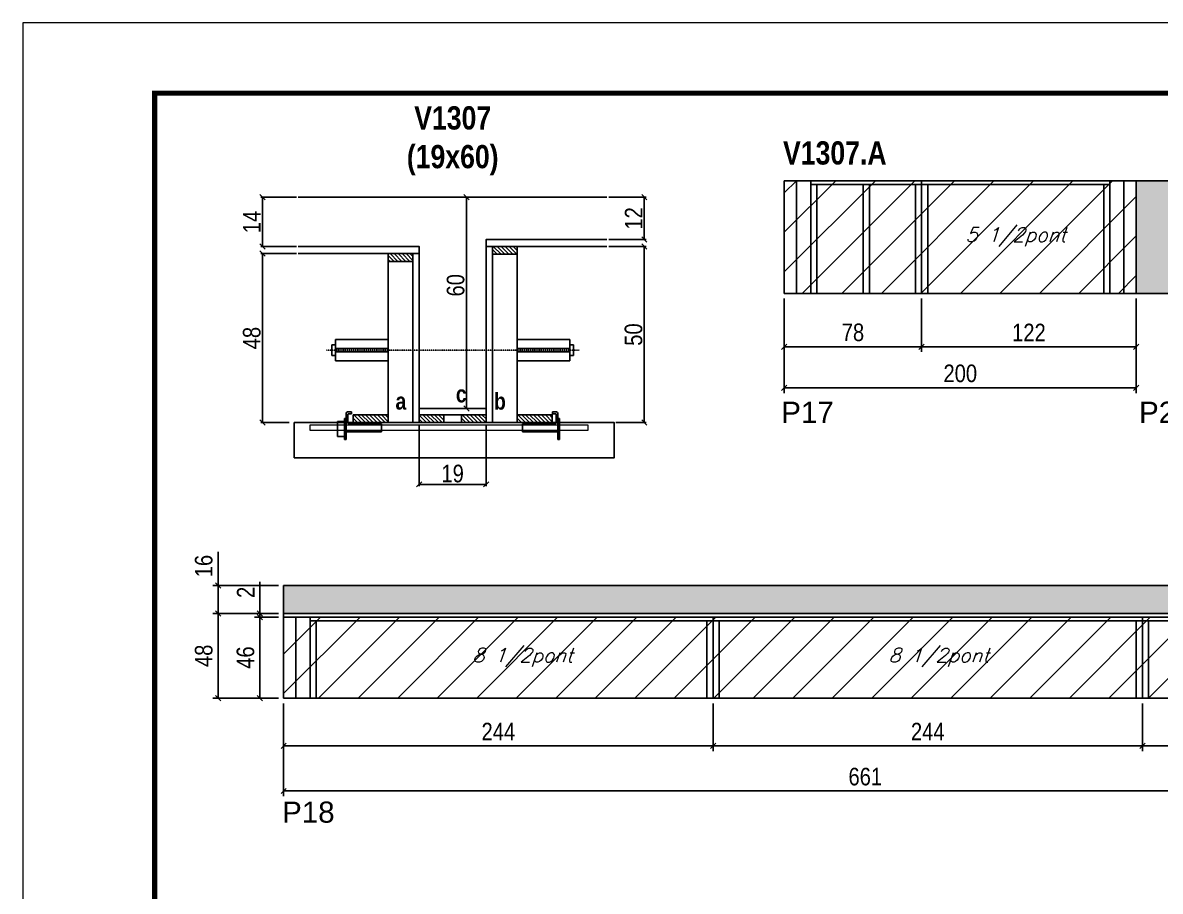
# Model space of a CAD drawing. Extents: x 3309 to 10384, y -2522 to 14608.
# Drawn here: x 4908 to 5554, y 10669 to 11162 of the extents above; entities that cross this region are included whole.
import ezdxf

# ---------------------------------------------------------------- set-up
doc = ezdxf.new("R2010")
doc.units = 0
doc.linetypes.add('DASHED', pattern=[0.75, 0.5, -0.25])
doc.linetypes.add('HIDDEN', pattern=[0.375, 0.25, -0.125])
for name, color, linetype in [('5', 5, 'Continuous'), ('barrote', 251, 'Continuous'), ('COTA', 241, 'Continuous'), ('detalhes', 4, 'Continuous'), ('NOMENCLATURA', 7, 'Continuous'), ('Painéis', 200, 'Continuous'), ('presilha', 1, 'Continuous'), ('SARR_2.2x10', 60, 'Continuous'), ('SARR_2.2x7', 40, 'Continuous'), ('SARR_3.5x7', 81, 'Continuous'), ('TENSOR', 3, 'Continuous'), ('texto', 7, 'Continuous')]:
    doc.layers.add(name, color=color, linetype=linetype)
for name, color, linetype, lineweight in [('CONCRETO', 251, 'Continuous', 25), ('Folhas', 255, 'Continuous', 9), ('Hachura', 251, 'Continuous', 9), ('SARRAFO DE PRESSAO', 251, 'DASHED', 9), ('SCO-___-LAJ', 2, 'Continuous', 0)]:
    doc.layers.add(name, color=color, linetype=linetype, lineweight=lineweight)
doc.styles.add('COTA TECNICA', font='techl___.ttf', dxfattribs={"height": 10})
doc.styles.add('COTA TECNICA 2X', font='techl___.ttf', dxfattribs={"height": 10})
doc.styles.add('Romans', font='romans.shx')
doc.styles.get("Standard").update_dxf_attribs({"font": 'arial.ttf'})
doc.styles.add('TECNICA', font='techb___.ttf', dxfattribs={"height": 10})
doc.dimstyles.new('PAINEL', dxfattribs={"dimtxt": 10, "dimasz": 3, "dimexe": 3, "dimexo": 3, "dimgap": 3, "dimtad": 1, "dimdec": 1, "dimzin": 12, "dimdsep": 46, "dimtxsty": 'COTA TECNICA', "dimblk1": 'OBLIQUE', "dimblk2": 'OBLIQUE', "dimsah": 1, "dimcen": 0.9, "dimclrd": 4, "dimclre": 4, "dimclrt": 240, "dimadec": 1, "dimazin": 3, "dimtfac": 1, "dimtdec": 1, "dimtmove": 0, "dimatfit": 3, "dimfxl": 1, "dimtolj": 1, "dimtzin": 12, "dimarcsym": 0})
doc.dimstyles.new('SECAO', dxfattribs={"dimscale": 0.333333, "dimtxt": 5, "dimasz": 9, "dimexe": 3, "dimexo": 3, "dimgap": 3, "dimtad": 1, "dimdec": 1, "dimlfac": 0.5, "dimzin": 12, "dimdsep": 46, "dimtxsty": 'COTA TECNICA 2X', "dimblk1": 'OBLIQUE', "dimblk2": 'OBLIQUE', "dimsah": 1, "dimcen": 0.9, "dimclrd": 4, "dimclre": 4, "dimclrt": 240, "dimadec": 1, "dimazin": 3, "dimtfac": 1, "dimtdec": 1, "dimtmove": 0, "dimatfit": 3, "dimfxl": 1, "dimtolj": 1, "dimtzin": 12, "dimarcsym": 0})
pattern_1 = [(135, (38368.6903, -112577.1764), (-1.122532015, -1.122532015), [])]

# ---------------------------------------------------------------- blocks, each defined once
blk = doc.blocks.new('9999999999')
at = {"layer": 'Folhas'}
blk.add_lwpolyline([(98138.98, 34190.21), (99623.98, 34190.21), (99623.98, 35240.21), (98138.98, 35240.21)], close=True, dxfattribs=at)
at = {"layer": 'Folhas', "color": 30, "const_width": 3}
blk.add_lwpolyline([(98213.98, 34230.21), (99583.98, 34230.21), (99583.98, 35200.21), (98213.98, 35200.21)], close=True, dxfattribs=at)
blk = doc.blocks.new('_Oblique')
at = {"color": 0, "linetype": 'ByBlock', "lineweight": -2}
blk.add_line((-0.5, -0.5), (0.5, 0.5), dxfattribs=at)
blk = doc.blocks.new('*D319')
at = {"layer": 'COTA', "color": 4, "lineweight": -2, "transparency": 16777216}
for p, q in [((5133.15, 10933.99), (5133.15, 10898.9)), ((5171.15, 10933.99), (5171.15, 10898.9)), ((5171.15, 10899.9), (5133.15, 10899.9))]:
    blk.add_line(p, q, dxfattribs=at)
at = {"layer": 'Defpoints', "color": 0, "transparency": 16777216}
for p in [(5133.15, 10934.99), (5171.15, 10934.99), (5133.15, 10899.9)]:
    blk.add_point(p, dxfattribs=at)
at = {"layer": 'COTA', "color": 4, "lineweight": -2, "transparency": 16777216, "xscale": 3, "yscale": 3, "zscale": 3, "rotation": 180}
blk.add_blockref('_Oblique', (5133.15, 10899.9), dxfattribs=at)
at = {"layer": 'COTA', "color": 4, "lineweight": -2, "transparency": 16777216, "xscale": 3, "yscale": 3, "zscale": 3}
blk.add_blockref('_Oblique', (5171.15, 10899.9), dxfattribs=at)
at = {"layer": 'COTA', "color": 240, "transparency": 16777216, "insert": (5152.15, 10905.99), "char_height": 10, "attachment_point": 5, "style": 'COTA TECNICA 2X'}
blk.add_mtext('\\A1;19', dxfattribs=at)
blk = doc.blocks.new('PRESILHA METÁLICA 1')
at = {"layer": 'presilha'}
for p, q in [((7.5, 10.64), (7.5, 19.86)), ((12, 21), (8.64, 21)), ((12, 19.5), (9.57, 19.5)), ((12, 21), (12, 19.5)), ((0, 13), (6, 13)), ((0, 13), (0, 0)), ((6, 15.5), (7.5, 15.5)), ((6, -2.5), (6, 15.5)), ((6, 13), (6, 0)), ((7.5, 15.5), (7.5, -2.5)), ((9, 11.57), (9, 18.93)), ((37.5, 11), (9.57, 11)), ((37.5, 11), (37.5, 4.1)), ((6, 0), (0, 0)), ((37.5, 4.1), (7.5, 4.1)), ((7.5, -2.5), (6, -2.5))]:
    blk.add_line(p, q, dxfattribs=at)
for centre, radius, start, end in [((8.64, 19.86), 1.14, 90, 180), ((9.57, 18.93), 0.57, 90, 180), ((9.57, 11.57), 0.57, 180, 270)]:
    blk.add_arc(centre, radius, start, end, dxfattribs=at)
blk = doc.blocks.new('PRESILHA METÁLICA 2')
at = {"layer": 'presilha'}
for p, q in [((-5.25, 23.5), (-5.25, 22)), ((-5.25, 23.5), (-1.89, 23.5)), ((-5.25, 22), (-2.82, 22)), ((-2.25, 14.07), (-2.25, 21.43)), ((-0.75, 14.64), (-0.75, 22.36)), ((-30.75, 13.5), (-30.75, 6.6)), ((-30.75, 13.5), (-2.82, 13.5)), ((0.75, 18), (-0.75, 18)), ((-0.75, 18), (-0.75, 0)), ((0.75, 0), (0.75, 18)), ((-30.75, 6.6), (-0.75, 6.6)), ((-0.75, 0), (0.75, 0))]:
    blk.add_line(p, q, dxfattribs=at)
for centre, radius, start, end in [((-2.82, 21.43), 0.57, 0, 90), ((-1.89, 22.36), 1.14, 0, 90), ((-2.82, 14.07), 0.57, 270, 0)]:
    blk.add_arc(centre, radius, start, end, dxfattribs=at)
blk = doc.blocks.new('*D320')
at = {"layer": 'COTA', "color": 4, "lineweight": -2, "transparency": 16777216}
for p, q in [((5063.45, 11030.99), (5043.1, 11030.99)), ((5044.1, 11030.99), (5044.1, 10934.99)), ((5059.34, 10934.99), (5043.1, 10934.99))]:
    blk.add_line(p, q, dxfattribs=at)
at = {"layer": 'Defpoints', "color": 0, "transparency": 16777216}
for p in [(5064.45, 11030.99), (5044.1, 10934.99), (5060.34, 10934.99)]:
    blk.add_point(p, dxfattribs=at)
at = {"layer": 'COTA', "color": 4, "lineweight": -2, "transparency": 16777216, "xscale": 3, "yscale": 3, "zscale": 3}
for p, rotation in [((5044.1, 11030.99), 90), ((5044.1, 10934.99), 270)]:
    blk.add_blockref('_Oblique', p, dxfattribs=dict(at, rotation=rotation))
at = {"layer": 'COTA', "color": 240, "transparency": 16777216, "insert": (5038.01, 10982.99), "char_height": 10, "attachment_point": 5, "rotation": 90, "style": 'COTA TECNICA 2X'}
blk.add_mtext('\\A1;48', dxfattribs=at)
blk = doc.blocks.new('*D321')
at = {"layer": 'COTA', "color": 4, "lineweight": -2, "transparency": 16777216}
for p, q in [((5240.85, 11034.99), (5262.07, 11034.99)), ((5261.07, 11034.99), (5261.07, 10934.99)), ((5244.96, 10934.99), (5262.07, 10934.99))]:
    blk.add_line(p, q, dxfattribs=at)
at = {"layer": 'Defpoints', "color": 0, "transparency": 16777216}
for p in [(5239.85, 11034.99), (5243.96, 10934.99), (5261.07, 10934.99)]:
    blk.add_point(p, dxfattribs=at)
at = {"layer": 'COTA', "color": 4, "lineweight": -2, "transparency": 16777216, "xscale": 3, "yscale": 3, "zscale": 3}
for p, rotation in [((5261.07, 11034.99), 90), ((5261.07, 10934.99), 270)]:
    blk.add_blockref('_Oblique', p, dxfattribs=dict(at, rotation=rotation))
at = {"layer": 'COTA', "color": 240, "transparency": 16777216, "insert": (5254.96, 10984.99), "char_height": 10, "attachment_point": 5, "rotation": 90, "style": 'COTA TECNICA 2X'}
blk.add_mtext('\\A1;50', dxfattribs=at)
blk = doc.blocks.new('*D322')
at = {"layer": 'COTA', "color": 4, "lineweight": -2, "transparency": 16777216}
for p, q in [((5170.15, 11062.99), (5158.98, 11062.99)), ((5159.98, 10942.99), (5159.98, 11062.99)), ((5170.15, 10942.99), (5158.98, 10942.99))]:
    blk.add_line(p, q, dxfattribs=at)
at = {"layer": 'Defpoints', "color": 0, "transparency": 16777216}
for p in [(5159.98, 11062.99), (5171.15, 11062.99), (5171.15, 10942.99)]:
    blk.add_point(p, dxfattribs=at)
at = {"layer": 'COTA', "color": 4, "lineweight": -2, "transparency": 16777216, "xscale": 3, "yscale": 3, "zscale": 3}
for p, rotation in [((5159.98, 11062.99), 90), ((5159.98, 10942.99), 270)]:
    blk.add_blockref('_Oblique', p, dxfattribs=dict(at, rotation=rotation))
at = {"layer": 'COTA', "color": 240, "transparency": 16777216, "insert": (5153.87, 11012.99), "char_height": 10, "attachment_point": 5, "rotation": 90, "style": 'COTA TECNICA 2X'}
blk.add_mtext('\\A1;60', dxfattribs=at)
blk = doc.blocks.new('*D323')
at = {"layer": 'COTA', "color": 4, "lineweight": -2, "transparency": 16777216}
for p, q in [((5240.85, 11062.99), (5262.07, 11062.99)), ((5261.07, 11038.99), (5261.07, 11062.99)), ((5240.85, 11038.99), (5262.07, 11038.99))]:
    blk.add_line(p, q, dxfattribs=at)
at = {"layer": 'Defpoints', "color": 0, "transparency": 16777216}
for p in [(5239.85, 11062.99), (5261.07, 11062.99), (5239.85, 11038.99)]:
    blk.add_point(p, dxfattribs=at)
at = {"layer": 'COTA', "color": 4, "lineweight": -2, "transparency": 16777216, "xscale": 3, "yscale": 3, "zscale": 3}
for p, rotation in [((5261.07, 11062.99), 90), ((5261.07, 11038.99), 270)]:
    blk.add_blockref('_Oblique', p, dxfattribs=dict(at, rotation=rotation))
at = {"layer": 'COTA', "color": 240, "transparency": 16777216, "insert": (5255.01, 11050.99), "char_height": 10, "attachment_point": 5, "rotation": 90, "style": 'COTA TECNICA 2X'}
blk.add_mtext('\\A1;12', dxfattribs=at)
blk = doc.blocks.new('*D333')
at = {"layer": 'COTA', "color": 4, "lineweight": -2, "transparency": 16777216}
for p, q in [((5063.45, 11062.99), (5043.1, 11062.99)), ((5044.1, 11034.99), (5044.1, 11062.99)), ((5063.45, 11034.99), (5043.1, 11034.99))]:
    blk.add_line(p, q, dxfattribs=at)
at = {"layer": 'Defpoints', "color": 0, "transparency": 16777216}
for p in [(5044.1, 11062.99), (5064.45, 11062.99), (5064.45, 11034.99)]:
    blk.add_point(p, dxfattribs=at)
at = {"layer": 'COTA', "color": 4, "lineweight": -2, "transparency": 16777216, "xscale": 3, "yscale": 3, "zscale": 3}
for p, rotation in [((5044.1, 11062.99), 90), ((5044.1, 11034.99), 270)]:
    blk.add_blockref('_Oblique', p, dxfattribs=dict(at, rotation=rotation))
at = {"layer": 'COTA', "color": 240, "transparency": 16777216, "insert": (5038.03, 11048.99), "char_height": 10, "attachment_point": 5, "rotation": 90, "style": 'COTA TECNICA 2X'}
blk.add_mtext('\\A1;14', dxfattribs=at)
blk = doc.blocks.new('*D349')
at = {"layer": 'COTA', "color": 4, "linetype": 'ByBlock', "lineweight": -2, "transparency": 16777216}
for p, q in [((5340.61, 11005.41), (5340.61, 10951.79)), ((5540.61, 11005.41), (5540.61, 10951.79)), ((5340.61, 10954.79), (5540.61, 10954.79))]:
    blk.add_line(p, q, dxfattribs=at)
at = {"layer": 'Defpoints', "color": 0, "linetype": 'ByBlock', "transparency": 16777216}
for p in [(5340.61, 11008.41), (5540.61, 11008.41), (5540.61, 10954.79)]:
    blk.add_point(p, dxfattribs=at)
at = {"layer": 'COTA', "color": 4, "linetype": 'ByBlock', "lineweight": -2, "transparency": 16777216, "xscale": 3, "yscale": 3, "zscale": 3, "rotation": 180}
blk.add_blockref('_Oblique', (5340.61, 10954.79), dxfattribs=at)
at = {"layer": 'COTA', "color": 4, "linetype": 'ByBlock', "lineweight": -2, "transparency": 16777216, "xscale": 3, "yscale": 3, "zscale": 3}
blk.add_blockref('_Oblique', (5540.61, 10954.79), dxfattribs=at)
at = {"layer": 'COTA', "color": 240, "linetype": 'ByBlock', "transparency": 16777216, "insert": (5440.61, 10962.89), "char_height": 10, "attachment_point": 5, "style": 'COTA TECNICA'}
blk.add_mtext('\\A1;200', dxfattribs=at)
blk = doc.blocks.new('*D350')
at = {"layer": 'COTA', "color": 4, "lineweight": -2, "transparency": 16777216}
for p, q in [((5418.61, 11005.41), (5418.61, 10975.1)), ((5540.61, 11005.41), (5540.61, 10975.1)), ((5540.61, 10978.1), (5418.61, 10978.1))]:
    blk.add_line(p, q, dxfattribs=at)
at = {"layer": 'Defpoints', "color": 0, "transparency": 16777216}
for p in [(5418.61, 11008.41), (5540.61, 11008.41), (5418.61, 10978.1)]:
    blk.add_point(p, dxfattribs=at)
at = {"layer": 'COTA', "color": 4, "lineweight": -2, "transparency": 16777216, "xscale": 3, "yscale": 3, "zscale": 3, "rotation": 180}
blk.add_blockref('_Oblique', (5418.61, 10978.1), dxfattribs=at)
at = {"layer": 'COTA', "color": 4, "lineweight": -2, "transparency": 16777216, "xscale": 3, "yscale": 3, "zscale": 3}
blk.add_blockref('_Oblique', (5540.61, 10978.1), dxfattribs=at)
at = {"layer": 'COTA', "color": 240, "transparency": 16777216, "insert": (5479.61, 10986.16), "char_height": 10, "attachment_point": 5, "style": 'COTA TECNICA'}
blk.add_mtext('\\A1;122', dxfattribs=at)
blk = doc.blocks.new('*D351')
at = {"layer": 'COTA', "color": 4, "lineweight": -2, "transparency": 16777216}
for p, q in [((5340.61, 11005.41), (5340.61, 10975.1)), ((5418.61, 11005.41), (5418.61, 10975.1)), ((5418.61, 10978.1), (5340.61, 10978.1))]:
    blk.add_line(p, q, dxfattribs=at)
at = {"layer": 'Defpoints', "color": 0, "transparency": 16777216}
for p in [(5340.61, 11008.41), (5418.61, 11008.41), (5340.61, 10978.1)]:
    blk.add_point(p, dxfattribs=at)
at = {"layer": 'COTA', "color": 4, "lineweight": -2, "transparency": 16777216, "xscale": 3, "yscale": 3, "zscale": 3, "rotation": 180}
blk.add_blockref('_Oblique', (5340.61, 10978.1), dxfattribs=at)
at = {"layer": 'COTA', "color": 4, "lineweight": -2, "transparency": 16777216, "xscale": 3, "yscale": 3, "zscale": 3}
blk.add_blockref('_Oblique', (5418.61, 10978.1), dxfattribs=at)
at = {"layer": 'COTA', "color": 240, "transparency": 16777216, "insert": (5379.61, 10986.2), "char_height": 10, "attachment_point": 5, "style": 'COTA TECNICA'}
blk.add_mtext('\\A1;78', dxfattribs=at)
blk = doc.blocks.new('*D330')
at = {"layer": 'COTA', "color": 4, "linetype": 'ByBlock', "lineweight": -2, "transparency": 16777216}
for p, q in [((5056.13, 10775.48), (5056.13, 10748.36)), ((5300.13, 10775.48), (5300.13, 10748.36)), ((5300.13, 10751.36), (5056.13, 10751.36))]:
    blk.add_line(p, q, dxfattribs=at)
at = {"layer": 'Defpoints', "color": 0, "linetype": 'ByBlock', "transparency": 16777216}
for p in [(5056.13, 10778.48), (5300.13, 10778.48), (5056.13, 10751.36)]:
    blk.add_point(p, dxfattribs=at)
at = {"layer": 'COTA', "color": 4, "linetype": 'ByBlock', "lineweight": -2, "transparency": 16777216, "xscale": 3, "yscale": 3, "zscale": 3, "rotation": 180}
blk.add_blockref('_Oblique', (5056.13, 10751.36), dxfattribs=at)
at = {"layer": 'COTA', "color": 4, "linetype": 'ByBlock', "lineweight": -2, "transparency": 16777216, "xscale": 3, "yscale": 3, "zscale": 3}
blk.add_blockref('_Oblique', (5300.13, 10751.36), dxfattribs=at)
at = {"layer": 'COTA', "color": 240, "linetype": 'ByBlock', "transparency": 16777216, "insert": (5178.13, 10759.44), "char_height": 10, "attachment_point": 5, "style": 'COTA TECNICA'}
blk.add_mtext('\\A1;244', dxfattribs=at)
blk = doc.blocks.new('*D331')
at = {"layer": 'COTA', "color": 4, "lineweight": -2, "transparency": 16777216}
for p, q in [((5300.13, 10775.48), (5300.13, 10748.36)), ((5544.13, 10775.48), (5544.13, 10748.36)), ((5300.13, 10751.36), (5544.13, 10751.36))]:
    blk.add_line(p, q, dxfattribs=at)
at = {"layer": 'Defpoints', "color": 0, "transparency": 16777216}
for p in [(5300.13, 10778.48, 0), (5544.13, 10778.48, 0), (5544.13, 10751.36)]:
    blk.add_point(p, dxfattribs=at)
at = {"layer": 'COTA', "color": 4, "lineweight": -2, "transparency": 16777216, "xscale": 3, "yscale": 3, "zscale": 3, "rotation": 180}
blk.add_blockref('_Oblique', (5300.13, 10751.36), dxfattribs=at)
at = {"layer": 'COTA', "color": 4, "lineweight": -2, "transparency": 16777216, "xscale": 3, "yscale": 3, "zscale": 3}
blk.add_blockref('_Oblique', (5544.13, 10751.36), dxfattribs=at)
at = {"layer": 'COTA', "color": 240, "transparency": 16777216, "insert": (5422.13, 10759.44), "char_height": 10, "attachment_point": 5, "style": 'COTA TECNICA'}
blk.add_mtext('\\A1;244', dxfattribs=at)
blk = doc.blocks.new('*D332')
at = {"layer": 'COTA', "color": 4, "lineweight": -2, "transparency": 16777216}
for p, q in [((5544.13, 10775.48), (5544.13, 10748.36)), ((5717.13, 10775.48), (5717.13, 10748.36)), ((5544.13, 10751.36), (5717.13, 10751.36))]:
    blk.add_line(p, q, dxfattribs=at)
at = {"layer": 'Defpoints', "color": 0, "transparency": 16777216}
for p in [(5544.13, 10778.48, 0), (5717.13, 10778.48, 0), (5717.13, 10751.36)]:
    blk.add_point(p, dxfattribs=at)
at = {"layer": 'COTA', "color": 4, "lineweight": -2, "transparency": 16777216, "xscale": 3, "yscale": 3, "zscale": 3, "rotation": 180}
blk.add_blockref('_Oblique', (5544.13, 10751.36), dxfattribs=at)
at = {"layer": 'COTA', "color": 4, "lineweight": -2, "transparency": 16777216, "xscale": 3, "yscale": 3, "zscale": 3}
blk.add_blockref('_Oblique', (5717.13, 10751.36), dxfattribs=at)
at = {"layer": 'COTA', "color": 240, "transparency": 16777216, "insert": (5630.63, 10759.58), "char_height": 10, "attachment_point": 5, "style": 'COTA TECNICA'}
blk.add_mtext('\\A1;173', dxfattribs=at)
blk = doc.blocks.new('*D356')
at = {"layer": 'COTA', "color": 4, "lineweight": -2, "transparency": 16777216}
for p, q in [((5056.13, 10775.48), (5056.13, 10722.7)), ((5717.13, 10775.48), (5717.13, 10722.7)), ((5717.13, 10725.7), (5056.13, 10725.7))]:
    blk.add_line(p, q, dxfattribs=at)
at = {"layer": 'Defpoints', "color": 0, "transparency": 16777216}
for p in [(5056.13, 10778.48, 0), (5717.13, 10778.48, 0), (5056.13, 10725.7)]:
    blk.add_point(p, dxfattribs=at)
at = {"layer": 'COTA', "color": 4, "lineweight": -2, "transparency": 16777216, "xscale": 3, "yscale": 3, "zscale": 3, "rotation": 180}
blk.add_blockref('_Oblique', (5056.13, 10725.7), dxfattribs=at)
at = {"layer": 'COTA', "color": 4, "lineweight": -2, "transparency": 16777216, "xscale": 3, "yscale": 3, "zscale": 3}
blk.add_blockref('_Oblique', (5717.13, 10725.7), dxfattribs=at)
at = {"layer": 'COTA', "color": 240, "transparency": 16777216, "insert": (5386.63, 10733.81), "char_height": 10, "attachment_point": 5, "style": 'COTA TECNICA'}
blk.add_mtext('\\A1;661', dxfattribs=at)
blk = doc.blocks.new('*D357')
at = {"layer": 'COTA', "color": 4, "lineweight": -2, "transparency": 16777216}
for p, q in [((5053.13, 10826.48), (5015.84, 10826.48)), ((5018.84, 10826.48), (5018.84, 10778.48)), ((5053.13, 10778.48), (5015.84, 10778.48))]:
    blk.add_line(p, q, dxfattribs=at)
at = {"layer": 'Defpoints', "color": 0, "transparency": 16777216}
for p in [(5056.13, 10826.48, 0), (5018.84, 10778.48), (5056.13, 10778.48, 0)]:
    blk.add_point(p, dxfattribs=at)
at = {"layer": 'COTA', "color": 4, "lineweight": -2, "transparency": 16777216, "xscale": 3, "yscale": 3, "zscale": 3}
for p, rotation in [((5018.84, 10826.48), 90), ((5018.84, 10778.48), 270)]:
    blk.add_blockref('_Oblique', p, dxfattribs=dict(at, rotation=rotation))
at = {"layer": 'COTA', "color": 240, "transparency": 16777216, "insert": (5010.75, 10802.48), "char_height": 10, "attachment_point": 5, "rotation": 90, "style": 'COTA TECNICA'}
blk.add_mtext('\\A1;48', dxfattribs=at)
blk = doc.blocks.new('*D358')
at = {"layer": 'COTA', "color": 4, "lineweight": -2, "transparency": 16777216}
for p, q in [((5018.84, 10842.48), (5018.84, 10861.5)), ((5053.13, 10842.48), (5015.84, 10842.48)), ((5018.84, 10826.48), (5018.84, 10842.48)), ((5053.13, 10826.48), (5015.84, 10826.48))]:
    blk.add_line(p, q, dxfattribs=at)
at = {"layer": 'Defpoints', "color": 0, "transparency": 16777216}
for p in [(5018.84, 10842.48), (5056.13, 10842.48, 0), (5056.13, 10826.48, 0)]:
    blk.add_point(p, dxfattribs=at)
at = {"layer": 'COTA', "color": 4, "lineweight": -2, "transparency": 16777216, "xscale": 3, "yscale": 3, "zscale": 3}
for p, rotation in [((5018.84, 10842.48), 90), ((5018.84, 10826.48), 270)]:
    blk.add_blockref('_Oblique', p, dxfattribs=dict(at, rotation=rotation))
at = {"layer": 'COTA', "color": 240, "transparency": 16777216, "insert": (5010.74, 10853.49), "char_height": 10, "attachment_point": 5, "rotation": 90, "style": 'COTA TECNICA'}
blk.add_mtext('\\A1;16', dxfattribs=at)
blk = doc.blocks.new('*D359')
at = {"layer": 'COTA', "color": 4, "lineweight": -2, "transparency": 16777216}
for p, q in [((5053.13, 10824.48), (5039.57, 10824.48)), ((5042.57, 10824.48), (5042.57, 10778.48)), ((5053.13, 10778.48), (5039.57, 10778.48))]:
    blk.add_line(p, q, dxfattribs=at)
at = {"layer": 'Defpoints', "color": 0, "transparency": 16777216}
for p in [(5056.13, 10824.48, 0), (5042.57, 10778.48), (5056.13, 10778.48, 0)]:
    blk.add_point(p, dxfattribs=at)
at = {"layer": 'COTA', "color": 4, "lineweight": -2, "transparency": 16777216, "xscale": 3, "yscale": 3, "zscale": 3}
for p, rotation in [((5042.57, 10824.48), 90), ((5042.57, 10778.48), 270)]:
    blk.add_blockref('_Oblique', p, dxfattribs=dict(at, rotation=rotation))
at = {"layer": 'COTA', "color": 240, "transparency": 16777216, "insert": (5034.47, 10801.48), "char_height": 10, "attachment_point": 5, "rotation": 90, "style": 'COTA TECNICA'}
blk.add_mtext('\\A1;46', dxfattribs=at)
blk = doc.blocks.new('*D360')
at = {"layer": 'COTA', "color": 4, "lineweight": -2, "transparency": 16777216}
for p, q in [((5042.57, 10826.48), (5042.57, 10844.59)), ((5053.13, 10826.48), (5039.57, 10826.48)), ((5053.13, 10824.48), (5039.57, 10824.48)), ((5042.57, 10824.48), (5042.57, 10826.48)), ((5042.57, 10824.48), (5042.57, 10821.48))]:
    blk.add_line(p, q, dxfattribs=at)
at = {"layer": 'Defpoints', "color": 0, "transparency": 16777216}
for p in [(5042.57, 10826.48), (5056.13, 10826.48, 0), (5056.13, 10824.48, 0)]:
    blk.add_point(p, dxfattribs=at)
at = {"layer": 'COTA', "color": 4, "lineweight": -2, "transparency": 16777216, "xscale": 3, "yscale": 3, "zscale": 3}
for p, rotation in [((5042.57, 10826.48), 270), ((5042.57, 10824.48), 90)]:
    blk.add_blockref('_Oblique', p, dxfattribs=dict(at, rotation=rotation))
at = {"layer": 'COTA', "color": 240, "transparency": 16777216, "insert": (5034.57, 10838.54), "char_height": 10, "attachment_point": 5, "rotation": 90, "style": 'COTA TECNICA'}
blk.add_mtext('\\A1;2', dxfattribs=at)

msp = doc.modelspace()

# ---------------------------------------------------------------- hatches: boundary and pattern name
at = {"layer": 'COTA'}
h = msp.add_hatch(dxfattribs=at)
h.set_pattern_fill('AR-CONC', color=256, scale=0.03)
h.set_pattern_definition([(50, (-1634.8156, 213.56), (5.46554, -0.4781726), [0.5715, -6.2865]), (355, (-1634.8156, 213.56), (-1.0573026, 5.7317054), [0.4572, -5.0292175]), (100.451445, (-1634.36, 213.52), (4.4082374, 5.2535326), [0.4857003, -5.3427073]), (46.1842, (-1634.8156, 215.084), (8.1323712, -1.26127), [0.85725, -9.42975]), (96.63556, (-1634.138, 214.979), (7.122124, 7.4227837), [0.7285507, -8.014068]), (351.18415, (-1634.816, 215.084), (7.122124, 7.422784), [0.685799, -7.543792]), (21, (-1634.0536, 214.703), (4.5484317, -3.067956), [0.5715, -6.2865]), (326, (-1634.0536, 214.703), (1.8540609, 5.525639), [0.4572, -5.0292]), (71.451445, (-1633.6746, 214.447), (6.4024926, 2.457683), [0.4857003, -5.3426981]), (37.5, (-1634.8156, 213.5598), (0.0926581, 2.53665117), [0, -4.96824, 0, -5.1054, 0, -5.04825]), (7.5, (-1634.8156, 213.5598), (2.0045899, 3.00541724), [0, -2.91084, 0, -4.85394, 0, -1.92405]), (327.5, (-1636.5149, 213.5598), (4.06771786, -0.17186232), [0, -1.905, 0, -5.9436, 0, -7.8867]), (317.5, (-1637.277, 213.5598), (4.4438754, 0.7627947), [0, -2.4765, 0, -3.94716, 0, -5.6007])])
h.paths.add_polyline_path([(5805.61, 11038.41), (5832.61, 11038.41), (5832.61, 11058.41), (5983.61, 11058.41), (5983.61, 11038.41), (6010.61, 11038.41), (6010.61, 11058.41), (6147.61, 11058.41), (6147.61, 11072.41), (5540.61, 11072.41), (5540.61, 11008.41), (5570.61, 11008.41), (5570.61, 11058.41), (5805.61, 11058.41)])
h = msp.add_hatch(dxfattribs=at)
h.set_pattern_fill('AR-CONC', color=256, scale=0.03)
h.set_pattern_definition([(50, (0, -34.2306), (5.46554, -0.4781726), [0.5715, -6.2865]), (355, (0, -34.2306), (-1.0573026, 5.7317054), [0.4572, -5.0292175]), (100.451445, (0.4555, -34.2705), (4.4082374, 5.2535326), [0.4857003, -5.3427073]), (46.1842, (0, -32.7066), (8.1323712, -1.26127), [0.85725, -9.42975]), (96.63556, (0.678, -32.812), (7.122124, 7.4227837), [0.7285507, -8.014068]), (351.18415, (0, -32.707), (7.122124, 7.422784), [0.685799, -7.543792]), (21, (0.762, -33.0876), (4.5484317, -3.067956), [0.5715, -6.2865]), (326, (0.762, -33.0876), (1.8540609, 5.525639), [0.4572, -5.0292]), (71.451445, (1.141, -33.3433), (6.4024926, 2.457683), [0.4857003, -5.3426981]), (37.5, (0, -34.2306), (0.0926581, 2.53665117), [0, -4.96824, 0, -5.1054, 0, -5.04825]), (7.5, (0, -34.2306), (2.0045899, 3.00541724), [0, -2.91084, 0, -4.85394, 0, -1.92405]), (327.5, (-1.6993, -34.2306), (4.06771786, -0.17186232), [0, -1.905, 0, -5.9436, 0, -7.8867]), (317.5, (-2.4613, -34.2306), (4.4438754, 0.7627947), [0, -2.4765, 0, -3.94716, 0, -5.6007])])
h.paths.add_polyline_path([(5717.13, 10778.48), (5747.13, 10778.48), (5747.13, 10828.48), (5947.13, 10828.48), (5947.13, 10778.48), (5977.13, 10778.48), (5977.13, 10842.48), (5056.13, 10842.48), (5056.13, 10826.48), (5717.13, 10826.48), (5717.13, 10824.48)])
at = {"layer": 'Hachura'}
h = msp.add_hatch(dxfattribs=at)
h.set_pattern_fill('ANSI31', color=256, scale=5)
h.paths.add_polyline_path([(5418.61, 11072.41), (5340.61, 11072.41), (5340.61, 11008.41), (5418.61, 11008.41)])
h.paths.add_polyline_path([(5540.61, 11072.41), (5418.61, 11072.41), (5418.61, 11008.41), (5540.61, 11008.41)])
h.paths.add_polyline_path([(5692.61, 11058.41), (5570.61, 11058.41), (5570.61, 11008.41), (5692.61, 11008.41)])
h.paths.add_polyline_path([(5805.61, 11058.41), (5692.61, 11058.41), (5692.61, 11008.41), (5832.61, 11008.41), (5832.61, 11038.41), (5805.61, 11038.41)])
h.paths.add_polyline_path([(6010.61, 11038.41), (5983.61, 11038.41), (5983.61, 11058.41), (5832.61, 11058.41), (5832.61, 11008.41), (6010.61, 11008.41)])
h.paths.add_polyline_path([(6147.61, 11058.41), (6010.61, 11058.41), (6010.61, 11008.41), (6147.61, 11008.41)])
h.paths.add_polyline_path([(5300.13, 10824.48), (5056.13, 10824.48), (5056.13, 10778.48), (5300.13, 10778.48)])
h.paths.add_polyline_path([(5544.13, 10824.48), (5300.13, 10824.48), (5300.13, 10778.48), (5544.13, 10778.48)])
h.paths.add_polyline_path([(5717.13, 10824.48), (5544.13, 10824.48), (5544.13, 10778.48), (5717.13, 10778.48)])
h.paths.add_polyline_path([(5825.13, 10828.48), (5747.13, 10828.48), (5747.13, 10778.48), (5825.13, 10778.48)])
h.paths.add_polyline_path([(5947.13, 10828.48), (5825.13, 10828.48), (5825.13, 10778.48), (5947.13, 10778.48)])
h.paths.add_polyline_path([(6173.13, 10842.48), (5977.13, 10842.48), (5977.13, 10778.48), (6200.13, 10778.48), (6200.13, 10788.48), (6173.13, 10788.48)])
h.paths.add_polyline_path([(5252.13, 10639.12), (5056.13, 10639.12), (5056.13, 10575.12), (5252.13, 10575.12)])
h.paths.add_polyline_path([(5825.63, 10609.12), (5581.63, 10609.12), (5581.63, 10502.12), (5825.63, 10502.12)])
h.paths.add_polyline_path([(6069.63, 10609.12), (5825.63, 10609.12), (5825.63, 10502.12), (6069.63, 10502.12)])
at = {"layer": 'SARR_2.2x10'}
h = msp.add_hatch(dxfattribs=at)
h.set_pattern_fill('ANSI31', color=256, scale=0.5, angle=90)
h.set_pattern_definition([(135, (38289.0903, -112577.1764), (-1.122532015, -1.122532015), [])])
h.paths.add_polyline_path([(5095.55, 10939.39), (5095.55, 10934.99), (5115.55, 10934.99), (5115.55, 10939.39)])
h = msp.add_hatch(dxfattribs=at)
h.set_pattern_fill('ANSI31', color=256, scale=0.5, angle=90)
h.set_pattern_definition([(135, (38382.2903, -112577.1764), (-1.122532015, -1.122532015), [])])
h.paths.add_polyline_path([(5188.75, 10939.39), (5188.75, 10934.99), (5208.75, 10934.99), (5208.75, 10939.39)])
at = {"layer": 'SARR_2.2x7'}
h = msp.add_hatch(dxfattribs=at)
h.set_pattern_fill('ANSI31', color=256, scale=0.5, angle=90)
h.set_pattern_definition([(135, (38283.0903, -112481.5764), (-1.122532015, -1.122532015), [])])
h.paths.add_polyline_path([(5174.75, 11034.99), (5174.75, 11030.59), (5188.75, 11030.59), (5188.75, 11034.99)])
h = msp.add_hatch(dxfattribs=at)
h.set_pattern_fill('ANSI31', color=256, scale=0.5, angle=90)
h.set_pattern_definition([(135, (38303.0903, -112485.5764), (-1.122532015, -1.122532015), [])])
h.paths.add_polyline_path([(5129.55, 11030.99), (5129.55, 11026.59), (5115.55, 11026.59), (5115.55, 11030.99)])
h = msp.add_hatch(dxfattribs=at)
h.set_pattern_fill('ANSI31', color=256, scale=0.5, angle=90)
h.set_pattern_definition(pattern_1)
h.paths.add_polyline_path([(5147.15, 10934.99), (5147.15, 10939.39), (5133.15, 10939.39), (5133.15, 10934.99)])
h = msp.add_hatch(dxfattribs=at)
h.set_pattern_fill('ANSI31', color=256, scale=0.5, angle=90)
h.set_pattern_definition(pattern_1)
h.paths.add_polyline_path([(5157.15, 10939.39), (5157.15, 10934.99), (5171.15, 10934.99), (5171.15, 10939.39)])

# ---------------------------------------------------------------- linework, layer by layer
at = {"ltscale": 3}
for p, q in [((5085.55, 10982.16), (5085.55, 10970.16)), ((5085.55, 10982.16), (5115.55, 10982.16)), ((5218.75, 10982.16), (5188.75, 10982.16)), ((5218.75, 10982.16), (5218.75, 10970.16)), ((5083.55, 10979.16), (5083.55, 10973.16)), ((5085.55, 10979.16), (5083.55, 10979.16)), ((5115.55, 10977.16), (5085.55, 10977.16)), ((5188.75, 10977.16), (5218.75, 10977.16)), ((5220.75, 10979.16), (5218.75, 10979.16)), ((5220.75, 10979.16), (5220.75, 10973.16)), ((5085.55, 10973.16), (5083.55, 10973.16)), ((5115.55, 10975.16), (5085.55, 10975.16)), ((5085.55, 10970.16), (5115.55, 10970.16)), ((5188.75, 10975.16), (5218.75, 10975.16)), ((5218.75, 10970.16), (5188.75, 10970.16)), ((5218.75, 10973.16), (5220.75, 10973.16))]:
    msp.add_line(p, q, dxfattribs=at)
at = {"layer": 'barrote'}
msp.add_lwpolyline([(5062.1, 10914.99), (5244.01, 10914.99), (5244.01, 10934.99), (5062.1, 10934.99)], close=True, dxfattribs=at)
at = {"layer": 'CONCRETO', "linetype": 'Continuous'}
msp.add_line((5239.85, 11062.99), (5064.45, 11062.99), dxfattribs=at)
at = {"layer": 'COTA'}
for p, q in [((5540.61, 11072.41, 0), (6147.61, 11072.41, 0)), ((5540.61, 11008.41, 0), (5570.61, 11008.41, 0)), ((5977.13, 10842.48, 0), (5056.13, 10842.48, 0)), ((5056.13, 10826.48, 0), (5056.13, 10842.48, 0))]:
    msp.add_line(p, q, dxfattribs=at)
at = {"layer": 'detalhes', "color": 250}
msp.add_line((5062.1, 10914.99), (5062.1, 10934.99), dxfattribs=at)
at = {"layer": 'Painéis', "linetype": 'ByBlock'}
for p, q in [((5340.61, 11072.41, 0), (5540.61, 11072.41, 0)), ((5340.61, 11008.41, 0), (5340.61, 11072.41, 0)), ((5418.61, 11008.41, 0), (5418.61, 11072.41, 0)), ((5540.61, 11008.41, 0), (5540.61, 11072.41, 0)), ((5340.61, 11008.41, 0), (5540.61, 11008.41, 0)), ((5717.13, 10824.48, 0), (5056.13, 10824.48, 0)), ((5056.13, 10778.48, 0), (5056.13, 10824.48, 0)), ((5300.13, 10778.48, 0), (5300.13, 10824.48, 0)), ((5544.13, 10778.48, 0), (5544.13, 10824.48, 0)), ((5717.13, 10778.48, 0), (5056.13, 10778.48, 0))]:
    msp.add_line(p, q, dxfattribs=at)
at = {"layer": 'Painéis', "linetype": 'Continuous', "elevation": 0}
for points in [[(5064.45, 11030.99), (5133.15, 11030.99), (5133.15, 11034.99), (5064.45, 11034.99)], [(5239.85, 11034.99), (5171.15, 11034.99), (5171.15, 11038.99), (5239.85, 11038.99)]]:
    msp.add_lwpolyline(points, dxfattribs=at)
at = {"layer": 'Painéis', "linetype": 'Continuous'}
for points in [[(5174.75, 10934.99), (5174.75, 11034.99), (5171.15, 11034.99), (5171.15, 10934.99)], [(5129.55, 10934.99), (5129.55, 11030.99), (5133.15, 11030.99), (5133.15, 10934.99)], [(5171.15, 10942.99), (5133.15, 10942.99), (5133.15, 10939.39), (5171.15, 10939.39)]]:
    msp.add_lwpolyline(points, close=True, dxfattribs=at)
at = {"layer": 'Painéis', "linetype": 'ByBlock', "elevation": 0}
msp.add_lwpolyline([(5717.13, 10824.48), (5056.13, 10824.48), (5056.13, 10826.48), (5717.13, 10826.48)], close=True, dxfattribs=at)
at = {"layer": 'SARR_2.2x10'}
for points in [[(5095.55, 10939.39), (5115.55, 10939.39), (5115.55, 10934.99), (5095.55, 10934.99)], [(5188.75, 10939.39), (5208.75, 10939.39), (5208.75, 10934.99), (5188.75, 10934.99)]]:
    msp.add_lwpolyline(points, close=True, dxfattribs=at)
at = {"layer": 'SARR_2.2x7', "linetype": 'Continuous'}
for p, q in [((5347.61, 11008.41, 0), (5347.61, 11072.41, 0)), ((5533.61, 11008.41, 0), (5533.61, 11072.41, 0)), ((5355.61, 11070.21, 0), (5418.61, 11070.21, 0)), ((5418.61, 11070.21, 0), (5525.61, 11070.21, 0)), ((5063.13, 10778.48, 0), (5063.13, 10824.48, 0)), ((5300.13, 10822.28, 0), (5071.13, 10822.28, 0)), ((5544.13, 10822.28, 0), (5300.13, 10822.28, 0)), ((5702.13, 10822.28, 0), (5544.13, 10822.28, 0))]:
    msp.add_line(p, q, dxfattribs=at)
at = {"layer": 'SARR_2.2x7', "elevation": 0}
for points in [[(5188.75, 11034.99), (5174.75, 11034.99), (5174.75, 11030.59), (5188.75, 11030.59)], [(5115.55, 11030.99), (5129.55, 11030.99), (5129.55, 11026.59), (5115.55, 11026.59)]]:
    msp.add_lwpolyline(points, close=True, dxfattribs=at)
at = {"layer": 'SARR_2.2x7'}
for points in [[(5133.15, 10939.39), (5147.15, 10939.39), (5147.15, 10934.99), (5133.15, 10934.99)], [(5171.15, 10939.39), (5157.15, 10939.39), (5157.15, 10934.99), (5171.15, 10934.99)]]:
    msp.add_lwpolyline(points, close=True, dxfattribs=at)
at = {"layer": 'SARR_3.5x7'}
for p, q in [((5355.61, 11072.41, 0), (5355.61, 11008.41, 0)), ((5525.61, 11072.41, 0), (5525.61, 11008.41, 0)), ((5359.11, 11070.21, 0), (5359.11, 11008.41, 0)), ((5385.47, 11070.21, 0), (5385.47, 11008.41, 0)), ((5388.97, 11070.21, 0), (5388.97, 11008.41, 0)), ((5415.11, 11070.21, 0), (5415.11, 11008.41, 0)), ((5422.11, 11070.21, 0), (5422.11, 11008.41, 0)), ((5522.11, 11070.21, 0), (5522.11, 11008.41, 0)), ((5071.13, 10824.48, 0), (5071.13, 10778.48, 0)), ((5074.63, 10822.28, 0), (5074.63, 10778.48, 0)), ((5296.63, 10822.28, 0), (5296.63, 10778.48, 0)), ((5303.63, 10822.28, 0), (5303.63, 10778.48, 0)), ((5540.63, 10822.28, 0), (5540.63, 10778.48, 0)), ((5547.63, 10822.28, 0), (5547.63, 10778.48, 0))]:
    msp.add_line(p, q, dxfattribs=at)
for points in [[(5174.75, 11030.59), (5188.75, 11030.59), (5188.75, 10934.99), (5174.75, 10934.99)], [(5129.55, 11026.59), (5115.55, 11026.59), (5115.55, 10934.99), (5129.55, 10934.99)]]:
    msp.add_lwpolyline(points, close=True, dxfattribs=at)
at = {"layer": 'SCO-___-LAJ', "color": 1}
msp.add_lwpolyline([(5071.1, 10933.66), (5228.93, 10933.66), (5228.93, 10930.46), (5071.1, 10930.46)], close=True, dxfattribs=at)
at = {"layer": 'TENSOR', "linetype": 'HIDDEN', "ltscale": 0.5}
msp.add_line((5080.55, 10976.16), (5224.05, 10976.16), dxfattribs=at)

# ---------------------------------------------------------------- block references
at = {"layer": 'presilha', "xscale": 0.6666666666666666, "yscale": 0.6666666666666666, "zscale": 0.6666666666666666}
for name, p in [('PRESILHA METÁLICA 1', (5086.68, 10927.03)), ('PRESILHA METÁLICA 2', (5212.43, 10925.36))]:
    msp.add_blockref(name, p, dxfattribs=at)
at = {"layer": 'SARRAFO DE PRESSAO', "color": 6, "linetype": 'ByBlock'}
msp.add_blockref('9999999999', (-93231.11, -24078.07), dxfattribs=at)

# ---------------------------------------------------------------- texts
at = {"layer": '5', "linetype": 'Continuous'}
for s, p in [('P17', (5338.88, 10934.84, 0)), ('P20', (5542.21, 10934.84, 0)), ('P18', (5055.25, 10707.69, 0))]:
    msp.add_text(s, height=12, rotation=0.00004, dxfattribs=at).set_placement(p)
at = {"layer": 'detalhes', "style": 'TECNICA'}
for s, p in [('a', (5119.68, 10942.35)), ('c', (5153.97, 10946.46)), ('b', (5175.65, 10942.34))]:
    msp.add_text(s, height=9.6, dxfattribs=at).set_placement(p)
at = {"layer": 'NOMENCLATURA', "style": 'TECNICA'}
msp.add_text('V1307.A', height=13.2, dxfattribs=at).set_placement((5339.89, 11081.6, 0))
at = {"layer": 'NOMENCLATURA', "insert": (5152.18, 11114.69), "char_height": 13.2, "attachment_point": 2, "style": 'TECNICA'}
msp.add_mtext_dynamic_manual_height_columns('V1307\\P(19x60)', width=300.2766, gutter_width=1, heights=[0], dxfattribs=at)
at = {"layer": 'texto', "color": 2, "char_height": 8, "attachment_point": 5, "style": 'Romans'}
for s, insert in [('{\\Q19;\\C256;5 1/2pont}', (5472.11, 11040.41, 0)), ('{\\Q19;\\C256;8 1/2pont}', (5191.88, 10801.48, 0)), ('{\\Q19;\\C256;8 1/2pont}', (5428.38, 10801.48, 0))]:
    msp.add_mtext(s, dxfattribs=dict(at, insert=insert))

# ---------------------------------------------------------------- dimensions: what is measured, and where the dimension line sits
at = {"layer": 'COTA'}
for base, p1, p2, angle, dimstyle, picture, middle in [((5044.1, 11062.99), (5064.45, 11034.99), (5064.45, 11062.99), 90, 'SECAO', '*D333', (5038.03, 11048.99)), ((5261.07, 11062.99), (5239.85, 11038.99), (5239.85, 11062.99), 90, 'SECAO', '*D323', (5255.01, 11050.99)), ((5261.07, 10934.99, 0), (5239.85, 11034.99), (5243.96, 10934.99, 0), 90, 'SECAO', '*D321', (5254.96, 10984.99, 0)), ((5044.1, 10934.99, 0), (5064.45, 11030.99), (5060.34, 10934.99, 0), 90, 'SECAO', '*D320', (5038.01, 10982.99, 0)), ((5418.61, 10978.1, 0), (5540.61, 11008.41, 0), (5418.61, 11008.41, 0), 180, 'PAINEL', '*D350', (5479.61, 10986.16, 0)), ((5018.84, 10842.48), (5056.13, 10826.48, 0), (5056.13, 10842.48, 0), 90, 'PAINEL', '*D358', (5010.74, 10853.49)), ((5042.57, 10826.48), (5056.13, 10824.48, 0), (5056.13, 10826.48, 0), 90, 'PAINEL', '*D360', (5034.57, 10838.54)), ((5018.84, 10778.48), (5056.13, 10826.48, 0), (5056.13, 10778.48, 0), 90, 'PAINEL', '*D357', (5010.75, 10802.48)), ((5042.57, 10778.48), (5056.13, 10824.48, 0), (5056.13, 10778.48, 0), 90, 'PAINEL', '*D359', (5034.47, 10801.48))]:
    dim = msp.add_linear_dim(base=base, p1=p1, p2=p2, angle=angle, dimstyle=dimstyle, dxfattribs=at)
    dim.commit()
    dim.dimension.update_dxf_attribs({"geometry": picture, "text_midpoint": middle})
for base, p1, p2, angle, picture, middle in [((5159.98, 11062.99), (5171.15, 10942.99), (5171.15, 11062.99), 90, '*D322', (5159.98, 11012.99)), ((5133.15, 10899.9), (5171.15, 10934.99), (5133.15, 10934.99), 180, '*D319', (5152.15, 10899.9))]:
    dim = msp.add_linear_dim(base=base, p1=p1, p2=p2, angle=angle, dimstyle='SECAO', dxfattribs=at)
    dim.commit()
    dim.dimension.update_dxf_attribs({"geometry": picture, "text_midpoint": middle, "dimtype": 160})
at = {"layer": 'COTA', "linetype": 'ByBlock'}
dim = msp.add_linear_dim(base=(5540.61, 10954.79, 0), p1=(5340.61, 11008.41, 0), p2=(5540.61, 11008.41, 0), dimstyle='PAINEL', dxfattribs=at)
dim.commit()
dim.dimension.update_dxf_attribs({"geometry": '*D349', "text_midpoint": (5440.61, 10962.89, 0)})
at = {"layer": 'COTA'}
dim = msp.add_linear_dim(base=(5340.61, 10978.1, 0), p1=(5418.61, 11008.41, 0), p2=(5340.61, 11008.41, 0), angle=180, dimstyle='PAINEL', override={"dimtmove": 1}, dxfattribs=at)
dim.commit()
dim.dimension.update_dxf_attribs({"geometry": '*D351', "text_midpoint": (5379.61, 10986.2, 0)})
at = {"layer": 'COTA', "linetype": 'ByBlock'}
dim = msp.add_linear_dim(base=(5056.13, 10751.36, 0), p1=(5300.13, 10778.48, 0), p2=(5056.13, 10778.48, 0), angle=180, dimstyle='PAINEL', override={"dimtmove": 1}, dxfattribs=at)
dim.commit()
dim.dimension.update_dxf_attribs({"geometry": '*D330', "text_midpoint": (5178.13, 10759.44, 0)})
at = {"layer": 'COTA'}
for base, p1, p2, picture, middle in [((5056.13, 10725.7), (5717.13, 10778.48, 0), (5056.13, 10778.48, 0), '*D356', (5386.63, 10733.81)), ((5544.13, 10751.36), (5300.13, 10778.48, 0), (5544.13, 10778.48, 0), '*D331', (5422.13, 10759.44)), ((5717.13, 10751.36), (5544.13, 10778.48, 0), (5717.13, 10778.48, 0), '*D332', (5630.63, 10759.58))]:
    dim = msp.add_linear_dim(base=base, p1=p1, p2=p2, dimstyle='PAINEL', dxfattribs=at)
    dim.commit()
    dim.dimension.update_dxf_attribs({"geometry": picture, "text_midpoint": middle})

doc.saveas('drawing.dxf')
